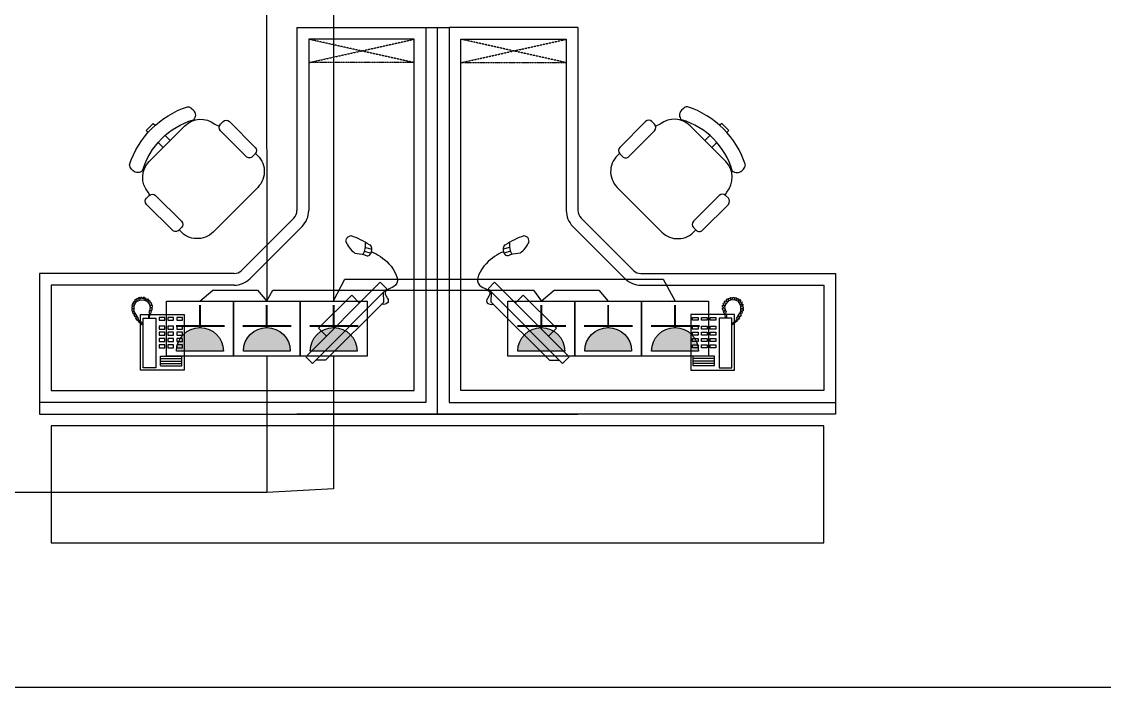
# Model space of a CAD drawing. Header units: inches. Extents: x 10 to 166961, y -47 to 131592.
# Drawn here: x 106651 to 111273, y 34892 to 37734 of the extents above; entities that cross this region are included whole.
import ezdxf

# ---------------------------------------------------------------- set-up
doc = ezdxf.new("R2010")
doc.units = ezdxf.units.IN
doc.header["$MEASUREMENT"] = 0
doc.linetypes.add('CONTINOUS', pattern=[0])
doc.linetypes.add('HIDDEN', pattern=[0.375, 0.25, -0.125])
for name, color, linetype in [('2', 2, 'Continuous'), ('6', 6, 'Continuous'), ('8', 8, 'Continuous'), ('尺寸3', 31, 'Continuous'), ('插座图', 4, 'Continuous')]:
    doc.layers.add(name, color=color, linetype=linetype)

# ---------------------------------------------------------------- blocks, each defined once
blk = doc.blocks.new('A$C127C375D')
at = {"layer": '插座图', "lineweight": -2}
blk.add_hatch(color=3, dxfattribs=at).paths.add_polyline_path([(91.7, 8.4, 1), (16.1, 8.4)])
at = {"layer": '插座图', "color": 3, "lineweight": -2}
blk.add_line((16.1, 8.4), (91.7, 8.4), dxfattribs=at)
blk.add_lwpolyline([(0, 0), (107.8, 0), (107.8, 88.6), (0, 88.6)], close=True, dxfattribs=at)
at = {"layer": '插座图', "color": 3, "lineweight": -2, "const_width": 3.2}
for points in [[(53.9, 46.2), (53.9, 82.6)], [(14.3, 48.8), (92.6, 48.8)]]:
    blk.add_lwpolyline(points, dxfattribs=at)
at = {"layer": '插座图', "color": 3, "lineweight": -2}
blk.add_arc((53.9, 8.4), 37.8, 0, 180, dxfattribs=at)

msp = doc.modelspace()

# ---------------------------------------------------------------- linework, layer by layer
at = {"color": 2}
for p, q in [((107696.2, 38005.7), (107697.2, 36541.3)), ((107981.7, 38005.7), (107982.7, 36541.3)), ((107697.2, 36305.2), (107697.2, 35723.5)), ((107982.7, 36305.2), (107982.7, 35739.5)), ((107982.7, 35739.5), (107697.2, 35723.5)), ((107697.2, 35723.5), (96040.2, 35723.5)), ((116006.4, 34892), (97121.5, 34892))]:
    msp.add_line(p, q, dxfattribs=at)
for points in [[(107982.7, 36541.3), (108030.5, 36634.5), (109389, 36634.5), (109440.7, 36539.8)], [(107411.7, 36539.8), (107466.5, 36587.5), (107658, 36587.5), (107697.2, 36539.8)], [(107697.2, 36541.3), (107723, 36588), (108836, 36588), (108869.7, 36539.8)], [(108869.2, 36539.8), (108924, 36587.5), (109115.5, 36587.5), (109154.7, 36539.8)]]:
    msp.add_lwpolyline(points, dxfattribs=at)
at = {"layer": '2', "color": 252}
for p, q in [((107826.1, 37708.5), (108376, 37708.5)), ((108376, 37708.5), (108376, 36108.5)), ((108376, 37708.5), (108476, 37708.5)), ((108426, 36058.5), (108426, 37708.5)), ((108476, 37708.5), (108476, 36108.5)), ((109025.9, 37708.5), (108476, 37708.5)), ((108376, 36108.5), (106726, 36108.5)), ((106726, 36108.5), (106726, 36058.5)), ((108476, 36108.5), (110126, 36108.5)), ((110126, 36108.5), (110126, 36058.5)), ((106726, 36058.5), (108426, 36058.5)), ((108426, 36058.5), (107826.1, 36058.5)), ((108426, 36058.5), (107826.1, 36058.5)), ((108426, 36058.5), (109025.9, 36058.5)), ((108426, 36058.5), (109025.9, 36058.5)), ((110126, 36058.5), (108426, 36058.5))]:
    msp.add_line(p, q, dxfattribs=at)
at = {"layer": '6', "color": 252}
for p, q in [((107826.1, 37708.5), (107826.1, 36927)), ((109025.9, 37708.5), (109025.9, 36927)), ((107377.1, 37362.1), (107384.1, 37355.2)), ((109474.9, 37362.1), (109467.9, 37355.2)), ((107181.6, 37269.3), (107211.8, 37299.5)), ((107191.2, 37259.7), (107181.6, 37269.3)), ((107195.3, 37136.3), (107347, 37288.8)), ((107211.8, 37299.5), (107221.5, 37289.8)), ((107474.8, 37296.5), (107494.2, 37287.4)), ((107499, 37295.3), (107510.3, 37306.7)), ((107609, 37158.1), (107499, 37268.1)), ((107537.5, 37306.7), (107647.6, 37196.6)), ((109314.5, 37306.7), (109204.4, 37196.6)), ((109243, 37158.1), (109353.1, 37268.1)), ((109353.1, 37295.3), (109341.7, 37306.7)), ((109377.2, 37296.5), (109357.8, 37287.4)), ((109656.7, 37136.3), (109505, 37288.8)), ((109640.2, 37299.5), (109630.5, 37289.8)), ((109670.4, 37269.3), (109640.2, 37299.5)), ((109660.8, 37259.7), (109670.4, 37269.3)), ((107254.8, 37196.1), (107234.1, 37216.8)), ((107264.2, 37246.8), (107284.8, 37226.3)), ((109587.8, 37246.8), (109567.2, 37226.3)), ((109597.2, 37196.1), (109617.9, 37216.8)), ((107647.6, 37169.4), (107636.2, 37158.1)), ((107648.6, 37170.6), (107650.1, 37169.5)), ((109203.4, 37170.6), (109201.9, 37169.5)), ((109204.4, 37169.4), (109215.8, 37158.1)), ((107126.4, 37097.4), (107119.4, 37104.4)), ((109725.6, 37097.4), (109732.6, 37104.4)), ((107184.1, 36980.4), (107195.5, 36991.8)), ((107197.4, 36993.5), (107190.9, 37005.4)), ((107222.7, 36991.8), (107332.7, 36881.8)), ((107658.5, 37025.9), (107467.8, 36835.3)), ((109193.5, 37025.9), (109384.2, 36835.3)), ((109629.3, 36991.8), (109519.3, 36881.8)), ((109654.6, 36993.5), (109661.1, 37005.4)), ((109667.9, 36980.4), (109656.5, 36991.8)), ((107294.1, 36843.2), (107184.1, 36953.2)), ((109557.9, 36843.2), (109667.9, 36953.2)), ((107813, 36895.2), (107589.3, 36671.5)), ((109039, 36895.2), (109262.7, 36671.5)), ((107332.7, 36854.6), (107321.3, 36843.2)), ((107327.1, 36840.2), (107323.1, 36844.9)), ((109519.3, 36854.6), (109530.7, 36843.2)), ((109524.9, 36840.2), (109528.9, 36844.9)), ((107557.5, 36658.4), (106726, 36658.4)), ((106726, 36658.4), (106726, 36108.5)), ((109294.5, 36658.4), (110126, 36658.4)), ((110126, 36658.4), (110126, 36108.5))]:
    msp.add_line(p, q, dxfattribs=at)
for centre, start, end in [((107781.1, 36927), 315, 0), ((109070.9, 36927), 180, 225), ((107557.5, 36703.4), 270, 315), ((109294.5, 36703.4), 225, 270)]:
    msp.add_arc(centre, 45, start, end, dxfattribs=at)
at = {"layer": '6', "color": 252, "extrusion": (0, 0, -1)}
for centre, major_axis, start_param, end_param in [((107478.9, 37002.6), (273.6, 273.6), 4.241936, 5.182842), ((107356.7, 37341.7), (20.4, 20.4), 4.712389, 4.726071), ((107356.7, 37341.7), (20.4, 20.4), -0.705229, 0), ((107363.7, 37334.7), (20.4, 20.4), 0, 1.570796), ((107473.6, 37007.9), (225.8, 225.8), 4.211213, 5.213565), ((107415.2, 37221), (68, 68), 4.709722, 6.166276), ((107523.9, 37293.1), (13.6, 13.6), 4.712389, 6.283185), ((107512.6, 37281.7), (13.6, 13.6), 3.141593, 4.712389), ((107634, 37183), (13.6, 13.6), 0, 1.570796), ((107590.5, 37094), (68, 68), -0.116909, 1.570796), ((107139.8, 37124.8), (20.4, 20.4), 3.141593, 3.846821), ((107139.8, 37124.8), (-20.4, 20.4), 6.269503, 6.283185), ((107263.6, 37068.5), (68, 68), 3.212044, 4.709722), ((107622.6, 37171.7), (13.6, 13.6), 1.570796, 3.141593), ((107146.8, 37117.8), (20.4, 20.4), 1.570796, 3.141593), ((107209.1, 36978.2), (13.6, 13.6), 4.712389, 6.283185), ((107197.7, 36966.8), (13.6, 13.6), 3.141593, 4.712389), ((107319.1, 36868.2), (13.6, 13.6), 0, 1.570796), ((107307.7, 36856.8), (13.6, 13.6), 1.570796, 3.141593), ((107399.8, 36903.3), (68, 68), 1.570796, 3.212044)]:
    msp.add_ellipse(centre, major_axis=major_axis, ratio=1, start_param=start_param, end_param=end_param, dxfattribs=at)
at = {"layer": '6', "color": 252}
for centre, major_axis, start_param, end_param in [((109488.3, 37334.7), (-20.4, 20.4), 0, 1.570796), ((109495.3, 37341.7), (-20.4, 20.4), -0.705229, 0), ((109373.1, 37002.6), (-273.6, 273.6), 4.241936, 5.182842), ((109495.3, 37341.7), (-20.4, 20.4), 4.712389, 4.726071), ((109328.1, 37293.1), (-13.6, 13.6), 4.712389, 6.283185), ((109436.8, 37221), (-68, 68), 4.709722, 6.166276), ((109378.4, 37007.9), (-225.8, 225.8), 4.211213, 5.213565), ((109339.4, 37281.7), (-13.6, 13.6), 3.141593, 4.712389), ((109261.5, 37094), (-68, 68), -0.116909, 1.570796), ((109218, 37183), (-13.6, 13.6), 0, 1.570796), ((109229.4, 37171.7), (-13.6, 13.6), 1.570796, 3.141593), ((109588.4, 37068.5), (-68, 68), 3.212044, 4.709722), ((109712.2, 37124.8), (20.4, 20.4), 6.269503, 6.283185), ((109712.2, 37124.8), (-20.4, 20.4), 3.141593, 3.846821), ((109705.2, 37117.8), (-20.4, 20.4), 1.570796, 3.141593), ((109642.9, 36978.2), (-13.6, 13.6), 4.712389, 6.283185), ((109654.3, 36966.8), (-13.6, 13.6), 3.141593, 4.712389), ((109532.9, 36868.2), (-13.6, 13.6), 0, 1.570796), ((109452.2, 36903.3), (-68, 68), 1.570796, 3.212044), ((109544.3, 36856.8), (-13.6, 13.6), 1.570796, 3.141593)]:
    msp.add_ellipse(centre, major_axis=major_axis, ratio=1, start_param=start_param, end_param=end_param, dxfattribs=at)
at = {"layer": '8', "color": 252, "linetype": 'HIDDEN'}
for p, q in [((107876.1, 37558.5), (108326, 37658.5)), ((108326, 37558.5), (107876.1, 37658.5)), ((108975.9, 37558.5), (108526, 37658.5)), ((108526, 37558.5), (108975.9, 37658.5)), ((108326, 37558.5), (107876.1, 37558.5)), ((108526, 37558.5), (108975.9, 37558.5))]:
    msp.add_line(p, q, dxfattribs=at)
at = {"layer": '8', "color": 252}
for p, q in [((107876.1, 37658.5), (107876.1, 36927)), ((108326, 37658.5), (107876.1, 37658.5)), ((108326, 36158.5), (108326, 37658.5)), ((108526, 36158.5), (108526, 37658.5)), ((108526, 37658.5), (108975.9, 37658.5)), ((108975.9, 37658.5), (108975.9, 36927)), ((107848.3, 36859.8), (107624.7, 36636.2)), ((109003.7, 36859.8), (109227.3, 36636.2)), ((108035.1, 36794.4), (108037.1, 36806.7)), ((108816.9, 36794.4), (108814.9, 36806.7)), ((108114.6, 36753.7), (108141.9, 36745.7)), ((108118.5, 36770.1), (108145.7, 36762.6)), ((108733.5, 36770.1), (108706.3, 36762.6)), ((108737.4, 36753.7), (108710.1, 36745.7)), ((107557.5, 36608.4), (106776, 36608.4)), ((106776, 36608.4), (106776, 36158.5)), ((109294.5, 36608.4), (110076, 36608.4)), ((110076, 36608.4), (110076, 36158.5)), ((107122.3, 36527.9), (107121.5, 36521.5)), ((107121.5, 36521.5), (107127.9, 36519.3)), ((107130.4, 36527.5), (107122.3, 36527.9)), ((107128.1, 36537.6), (107125.5, 36533.2)), ((107125.5, 36533.2), (107130.4, 36527.5)), ((107135.4, 36534.8), (107128.1, 36537.6)), ((107131.2, 36521.9), (107140.7, 36538.6)), ((107131.3, 36496.8), (107131.2, 36521.9)), ((107135.4, 36547.3), (107131.9, 36543.2)), ((107131.9, 36543.2), (107135.4, 36534.8)), ((107141.6, 36542.8), (107135.4, 36547.3)), ((107144.6, 36552.2), (107140.5, 36550.4)), ((107140.5, 36550.4), (107141.6, 36542.8)), ((107140.7, 36538.6), (107154.7, 36545.2)), ((107150.2, 36547), (107144.6, 36552.2)), ((107154.6, 36556.5), (107149.6, 36554.5)), ((107149.6, 36554.5), (107150.2, 36547)), ((107157.4, 36548.6), (107154.6, 36556.5)), ((107154.7, 36545.2), (107170.5, 36546.5)), ((107159.2, 36556), (107157.4, 36548.6)), ((107163.6, 36556.6), (107159.2, 36556)), ((107167.5, 36549.9), (107163.6, 36556.6)), ((107169.9, 36556.3), (107167.5, 36549.9)), ((107174.9, 36555.9), (107169.9, 36556.3)), ((107170.5, 36546.5), (107184.4, 36540.3)), ((107174.9, 36547.4), (107174.9, 36555.9)), ((107178.9, 36553.7), (107174.9, 36547.4)), ((107182.8, 36551.8), (107178.9, 36553.7)), ((107183.4, 36544.4), (107182.8, 36551.8)), ((107188.7, 36549.8), (107183.4, 36544.4)), ((107184.4, 36540.3), (107194.8, 36529.3)), ((107193.3, 36546.6), (107188.7, 36549.8)), ((107189.8, 36539), (107193.3, 36546.6)), ((107197.2, 36541.8), (107189.8, 36539)), ((107194.8, 36529.3), (107199.9, 36514.8)), ((107200.7, 36537.4), (107197.2, 36541.8)), ((107197.6, 36531.3), (107200.7, 36537.4)), ((107204.4, 36533.5), (107197.6, 36531.3)), ((107200.9, 36522.4), (107206.5, 36527.9)), ((107208.5, 36521.4), (107200.9, 36522.4)), ((107206.5, 36527.9), (107204.4, 36533.5)), ((107209.7, 36514.8), (107208.5, 36521.4)), ((109642.3, 36514.8), (109643.5, 36521.4)), ((109643.5, 36521.4), (109651.1, 36522.4)), ((109645.5, 36527.9), (109647.6, 36533.5)), ((109651.1, 36522.4), (109645.5, 36527.9)), ((109647.6, 36533.5), (109654.4, 36531.3)), ((109651.3, 36537.4), (109654.8, 36541.8)), ((109654.4, 36531.3), (109651.3, 36537.4)), ((109657.2, 36529.3), (109652.1, 36514.8)), ((109654.8, 36541.8), (109662.2, 36539)), ((109667.6, 36540.3), (109657.2, 36529.3)), ((109658.7, 36546.6), (109663.3, 36549.8)), ((109662.2, 36539), (109658.7, 36546.6)), ((109663.3, 36549.8), (109668.6, 36544.4)), ((109681.5, 36546.5), (109667.6, 36540.3)), ((109668.6, 36544.4), (109669.2, 36551.8)), ((109669.2, 36551.8), (109673.1, 36553.7)), ((109673.1, 36553.7), (109677.1, 36547.4)), ((109677.1, 36555.9), (109682.1, 36556.3)), ((109677.1, 36547.4), (109677.1, 36555.9)), ((109697.3, 36545.2), (109681.5, 36546.5)), ((109682.1, 36556.3), (109684.5, 36549.9)), ((109684.5, 36549.9), (109688.4, 36556.6)), ((109688.4, 36556.6), (109692.8, 36556)), ((109692.8, 36556), (109694.6, 36548.6)), ((109694.6, 36548.6), (109697.4, 36556.5)), ((109711.3, 36538.6), (109697.3, 36545.2)), ((109697.4, 36556.5), (109702.4, 36554.5)), ((109702.4, 36554.5), (109701.8, 36547)), ((109701.8, 36547), (109707.4, 36552.2)), ((109707.4, 36552.2), (109711.5, 36550.4)), ((109711.5, 36550.4), (109710.4, 36542.8)), ((109710.4, 36542.8), (109716.6, 36547.3)), ((109720.8, 36521.9), (109711.3, 36538.6)), ((109716.6, 36547.3), (109720.1, 36543.2)), ((109720.1, 36543.2), (109716.6, 36534.8)), ((109716.6, 36534.8), (109723.9, 36537.6)), ((109720.7, 36496.8), (109720.8, 36521.9)), ((109726.5, 36533.2), (109721.6, 36527.5)), ((109721.6, 36527.5), (109729.7, 36527.9)), ((109723.9, 36537.6), (109726.5, 36533.2)), ((109730.5, 36521.5), (109724.1, 36519.3)), ((109729.7, 36527.9), (109730.5, 36521.5)), ((107120.9, 36507.6), (107120.6, 36499.7)), ((107120.6, 36499.7), (107128, 36497.9)), ((107128.7, 36507.8), (107120.9, 36507.6)), ((107121.3, 36516.2), (107121, 36510.2)), ((107121, 36510.2), (107128.7, 36507.8)), ((107127.9, 36519.3), (107121.3, 36516.2)), ((107128, 36497.9), (107124.4, 36493.4)), ((107124.4, 36493.4), (107127.3, 36487)), ((107127.3, 36487), (107133.8, 36488.5)), ((107133.8, 36488.5), (107130, 36481.5)), ((107130, 36481.5), (107133.6, 36474.4)), ((107142.4, 36477.7), (107131.4, 36496.3)), ((107133.6, 36474.4), (107141.2, 36475.5)), ((107141.2, 36475.5), (107136.4, 36469.5)), ((107149, 36465.9), (107142.4, 36477.7)), ((107158, 36452.3), (107158, 36483.5)), ((107158, 36483.5), (107193.9, 36483.5)), ((107192.6, 36477.5), (107191.9, 36468.4)), ((107193.9, 36483.5), (107192.6, 36477.5)), ((107195.9, 36499.3), (107193.1, 36494.2)), ((107193.1, 36494.2), (107196.3, 36489.6)), ((107196.3, 36489.6), (107193.9, 36483.5)), ((107199.9, 36514.8), (107195.9, 36499.3)), ((107196.2, 36469.4), (107197.2, 36481.6)), ((107197.2, 36481.6), (107199.6, 36487.7)), ((107198, 36483.5), (107344, 36483.5)), ((107198.8, 36500.2), (107206.9, 36501.9)), ((107205.3, 36496.6), (107198.8, 36500.2)), ((107199.4, 36489.3), (107202.9, 36491.1)), ((107199.6, 36487.7), (107199.4, 36489.3)), ((107201.3, 36511.9), (107209.7, 36514.8)), ((107208.7, 36508.5), (107201.3, 36511.9)), ((107202.9, 36491.1), (107205.3, 36496.6)), ((107206.9, 36501.9), (107208.7, 36508.5)), ((107344, 36483.5), (107344, 36245.9)), ((109654, 36483.5), (109508, 36483.5)), ((109508, 36483.5), (109508, 36245.9)), ((109650.7, 36511.9), (109642.3, 36514.8)), ((109643.3, 36508.5), (109650.7, 36511.9)), ((109645.1, 36501.9), (109643.3, 36508.5)), ((109653.2, 36500.2), (109645.1, 36501.9)), ((109646.7, 36496.6), (109653.2, 36500.2)), ((109649.1, 36491.1), (109646.7, 36496.6)), ((109652.6, 36489.3), (109649.1, 36491.1)), ((109652.1, 36514.8), (109656.1, 36499.3)), ((109652.4, 36487.7), (109652.6, 36489.3)), ((109654.8, 36481.6), (109652.4, 36487.7)), ((109655.8, 36469.4), (109654.8, 36481.6)), ((109658.9, 36494.2), (109655.7, 36489.6)), ((109655.7, 36489.6), (109658.1, 36483.5)), ((109656.1, 36499.3), (109658.9, 36494.2)), ((109658.1, 36483.5), (109659.4, 36477.5)), ((109694, 36483.5), (109658.1, 36483.5)), ((109659.4, 36477.5), (109660.1, 36468.4)), ((109694, 36452.3), (109694, 36483.5)), ((109703, 36465.9), (109709.6, 36477.7)), ((109709.6, 36477.7), (109720.6, 36496.3)), ((109710.8, 36475.5), (109715.6, 36469.5)), ((109718.4, 36474.4), (109710.8, 36475.5)), ((109718.2, 36488.5), (109722, 36481.5)), ((109724.7, 36487), (109718.2, 36488.5)), ((109722, 36481.5), (109718.4, 36474.4)), ((109731, 36510.2), (109723.3, 36507.8)), ((109723.3, 36507.8), (109731.1, 36507.6)), ((109731.4, 36499.7), (109724, 36497.9)), ((109724, 36497.9), (109727.6, 36493.4)), ((109724.1, 36519.3), (109730.7, 36516.2)), ((109727.6, 36493.4), (109724.7, 36487)), ((109730.7, 36516.2), (109731, 36510.2)), ((109731.1, 36507.6), (109731.4, 36499.7)), ((107136.4, 36469.5), (107138.3, 36465.1)), ((107138.3, 36465.1), (107142, 36466.4)), ((107142, 36466.4), (107139.1, 36463.5)), ((107139.1, 36463.5), (107140.5, 36460.7)), ((107140.5, 36460.7), (107145.4, 36460.8)), ((107145.4, 36460.8), (107147.1, 36457.7)), ((107145.7, 36464.2), (107149, 36465.9)), ((107148.2, 36463.6), (107145.7, 36464.2)), ((107147.1, 36457.7), (107149.3, 36453.2)), ((107148.9, 36461.5), (107148.2, 36463.6)), ((107152.4, 36456.1), (107148.9, 36461.5)), ((107149.3, 36453.2), (107168.7, 36437.3)), ((107168.7, 36444.9), (107152.4, 36456.1)), ((107158, 36245.9), (107158, 36446.1)), ((107168.7, 36255.6), (107168.7, 36468.4)), ((107168.7, 36468.4), (107223.6, 36468.4)), ((107196.1, 36468.4), (107196.2, 36469.4)), ((107223.6, 36468.4), (107223.6, 36255.6)), ((107237.9, 36471.3), (107237.9, 36459.2)), ((107262.1, 36471.3), (107237.9, 36471.3)), ((107237.9, 36459.2), (107262.1, 36459.2)), ((107237.9, 36433.4), (107237.9, 36421.3)), ((107262.1, 36433.4), (107237.9, 36433.4)), ((107262.1, 36459.2), (107262.1, 36471.3)), ((107262.1, 36421.3), (107262.1, 36433.4)), ((107274.8, 36471.3), (107274.8, 36459.2)), ((107299.1, 36471.3), (107274.8, 36471.3)), ((107274.8, 36459.2), (107299.1, 36459.2)), ((107274.8, 36433.4), (107274.8, 36421.3)), ((107299.1, 36433.4), (107274.8, 36433.4)), ((107299.1, 36459.2), (107299.1, 36471.3)), ((107299.1, 36421.3), (107299.1, 36433.4)), ((107312.9, 36471.3), (107312.9, 36459.2)), ((107337.1, 36471.3), (107312.9, 36471.3)), ((107312.9, 36459.2), (107337.1, 36459.2)), ((107312.9, 36433.4), (107312.9, 36421.3)), ((107337.1, 36433.4), (107312.9, 36433.4)), ((107337.1, 36459.2), (107337.1, 36471.3)), ((107337.1, 36421.3), (107337.1, 36433.4)), ((109514.9, 36459.2), (109514.9, 36471.3)), ((109514.9, 36471.3), (109539.1, 36471.3)), ((109539.1, 36459.2), (109514.9, 36459.2)), ((109514.9, 36421.3), (109514.9, 36433.4)), ((109514.9, 36433.4), (109539.1, 36433.4)), ((109539.1, 36471.3), (109539.1, 36459.2)), ((109539.1, 36433.4), (109539.1, 36421.3)), ((109552.9, 36459.2), (109552.9, 36471.3)), ((109552.9, 36471.3), (109577.2, 36471.3)), ((109577.2, 36459.2), (109552.9, 36459.2)), ((109552.9, 36421.3), (109552.9, 36433.4)), ((109552.9, 36433.4), (109577.2, 36433.4)), ((109577.2, 36471.3), (109577.2, 36459.2)), ((109577.2, 36433.4), (109577.2, 36421.3)), ((109589.9, 36459.2), (109589.9, 36471.3)), ((109589.9, 36471.3), (109614.1, 36471.3)), ((109614.1, 36459.2), (109589.9, 36459.2)), ((109589.9, 36421.3), (109589.9, 36433.4)), ((109589.9, 36433.4), (109614.1, 36433.4)), ((109614.1, 36471.3), (109614.1, 36459.2)), ((109614.1, 36433.4), (109614.1, 36421.3)), ((109683.3, 36468.4), (109628.4, 36468.4)), ((109628.4, 36468.4), (109628.4, 36255.6)), ((109655.9, 36468.4), (109655.8, 36469.4)), ((109683.3, 36255.6), (109683.3, 36468.4)), ((109683.3, 36444.9), (109699.6, 36456.1)), ((109702.7, 36453.2), (109683.3, 36437.3)), ((109694, 36245.9), (109694, 36446.1)), ((109699.6, 36456.1), (109703.1, 36461.5)), ((109704.9, 36457.7), (109702.7, 36453.2)), ((109706.3, 36464.2), (109703, 36465.9)), ((109703.1, 36461.5), (109703.8, 36463.6)), ((109703.8, 36463.6), (109706.3, 36464.2)), ((109706.6, 36460.8), (109704.9, 36457.7)), ((109711.5, 36460.7), (109706.6, 36460.8)), ((109710, 36466.4), (109712.9, 36463.5)), ((109713.7, 36465.1), (109710, 36466.4)), ((109712.9, 36463.5), (109711.5, 36460.7)), ((109715.6, 36469.5), (109713.7, 36465.1)), ((107237.9, 36421.3), (107262.1, 36421.3)), ((107237.9, 36408), (107237.9, 36395.9)), ((107262.1, 36408), (107237.9, 36408)), ((107237.9, 36395.9), (107262.1, 36395.9)), ((107262.1, 36395.9), (107262.1, 36408)), ((107274.8, 36421.3), (107299.1, 36421.3)), ((107274.8, 36408), (107274.8, 36395.9)), ((107299.1, 36408), (107274.8, 36408)), ((107274.8, 36395.9), (107299.1, 36395.9)), ((107299.1, 36395.9), (107299.1, 36408)), ((107312.9, 36421.3), (107337.1, 36421.3)), ((107312.9, 36408), (107312.9, 36395.9)), ((107337.1, 36408), (107312.9, 36408)), ((107312.9, 36395.9), (107337.1, 36395.9)), ((107337.1, 36395.9), (107337.1, 36408)), ((109539.1, 36421.3), (109514.9, 36421.3)), ((109514.9, 36395.9), (109514.9, 36408)), ((109514.9, 36408), (109539.1, 36408)), ((109539.1, 36395.9), (109514.9, 36395.9)), ((109539.1, 36408), (109539.1, 36395.9)), ((109577.2, 36421.3), (109552.9, 36421.3)), ((109552.9, 36395.9), (109552.9, 36408)), ((109552.9, 36408), (109577.2, 36408)), ((109577.2, 36395.9), (109552.9, 36395.9)), ((109577.2, 36408), (109577.2, 36395.9)), ((109614.1, 36421.3), (109589.9, 36421.3)), ((109589.9, 36395.9), (109589.9, 36408)), ((109589.9, 36408), (109614.1, 36408)), ((109614.1, 36395.9), (109589.9, 36395.9)), ((109614.1, 36408), (109614.1, 36395.9)), ((107237.9, 36380.9), (107237.9, 36368.8)), ((107262.1, 36380.9), (107237.9, 36380.9)), ((107237.9, 36368.8), (107262.1, 36368.8)), ((107237.9, 36353.5), (107237.9, 36341.4)), ((107262.1, 36353.5), (107237.9, 36353.5)), ((107237.9, 36341.4), (107262.1, 36341.4)), ((107262.1, 36368.8), (107262.1, 36380.9)), ((107262.1, 36341.4), (107262.1, 36353.5)), ((107274.8, 36380.9), (107274.8, 36368.8)), ((107299.1, 36380.9), (107274.8, 36380.9)), ((107274.8, 36368.8), (107299.1, 36368.8)), ((107274.8, 36353.5), (107274.8, 36341.4)), ((107299.1, 36353.5), (107274.8, 36353.5)), ((107274.8, 36341.4), (107299.1, 36341.4)), ((107299.1, 36368.8), (107299.1, 36380.9)), ((107299.1, 36341.4), (107299.1, 36353.5)), ((107312.9, 36380.9), (107312.9, 36368.8)), ((107337.1, 36380.9), (107312.9, 36380.9)), ((107312.9, 36368.8), (107337.1, 36368.8)), ((107312.9, 36353.5), (107312.9, 36341.4)), ((107337.1, 36353.5), (107312.9, 36353.5)), ((107312.9, 36341.4), (107337.1, 36341.4)), ((107337.1, 36368.8), (107337.1, 36380.9)), ((107337.1, 36341.4), (107337.1, 36353.5)), ((109514.9, 36368.8), (109514.9, 36380.9)), ((109514.9, 36380.9), (109539.1, 36380.9)), ((109539.1, 36368.8), (109514.9, 36368.8)), ((109514.9, 36341.4), (109514.9, 36353.5)), ((109514.9, 36353.5), (109539.1, 36353.5)), ((109539.1, 36341.4), (109514.9, 36341.4)), ((109539.1, 36380.9), (109539.1, 36368.8)), ((109539.1, 36353.5), (109539.1, 36341.4)), ((109552.9, 36368.8), (109552.9, 36380.9)), ((109552.9, 36380.9), (109577.2, 36380.9)), ((109577.2, 36368.8), (109552.9, 36368.8)), ((109552.9, 36341.4), (109552.9, 36353.5)), ((109552.9, 36353.5), (109577.2, 36353.5)), ((109577.2, 36341.4), (109552.9, 36341.4)), ((109577.2, 36380.9), (109577.2, 36368.8)), ((109577.2, 36353.5), (109577.2, 36341.4)), ((109589.9, 36368.8), (109589.9, 36380.9)), ((109589.9, 36380.9), (109614.1, 36380.9)), ((109614.1, 36368.8), (109589.9, 36368.8)), ((109589.9, 36341.4), (109589.9, 36353.5)), ((109589.9, 36353.5), (109614.1, 36353.5)), ((109614.1, 36341.4), (109589.9, 36341.4)), ((109614.1, 36380.9), (109614.1, 36368.8)), ((109614.1, 36353.5), (109614.1, 36341.4)), ((107242.9, 36265.2), (107242.9, 36305)), ((107242.9, 36305), (107334.4, 36305)), ((107242.9, 36295), (107334.4, 36295)), ((107334.4, 36265), (107334.4, 36305)), ((109517.6, 36265), (109517.6, 36305)), ((109609.1, 36305), (109517.6, 36305)), ((109609.1, 36295), (109517.6, 36295)), ((109609.1, 36265.2), (109609.1, 36305)), ((107344, 36245.9), (107158, 36245.9)), ((107223.6, 36255.6), (107168.7, 36255.6)), ((107242.9, 36285), (107334.4, 36285)), ((107242.9, 36275), (107334.4, 36275)), ((107242.9, 36265), (107334.4, 36265)), ((109508, 36245.9), (109694, 36245.9)), ((109609.1, 36285), (109517.6, 36285)), ((109609.1, 36275), (109517.6, 36275)), ((109609.1, 36265), (109517.6, 36265)), ((109628.4, 36255.6), (109683.3, 36255.6)), ((106776, 36158.5), (108326, 36158.5)), ((110076, 36158.5), (108526, 36158.5))]:
    msp.add_line(p, q, dxfattribs=at)
at = {"layer": '8', "color": 252, "linetype": 'CONTINOUS'}
for p, q in [((108181.9, 36620.8), (107863.7, 36302.6)), ((108210.2, 36592.5), (108181.9, 36620.8)), ((108641.8, 36592.5), (108670.1, 36620.8)), ((108670.1, 36620.8), (108988.3, 36302.6)), ((107892, 36274.3), (108210.2, 36592.5)), ((108196.4, 36536.4), (108196, 36578.4)), ((108960, 36274.3), (108641.8, 36592.5)), ((108655.6, 36536.4), (108656, 36578.4)), ((107918.2, 36424.7), (108059.8, 36566.3)), ((108196.4, 36536.4), (107948.1, 36288.1)), ((108059.8, 36566.3), (108093.6, 36532.5)), ((108655.6, 36536.4), (108903.9, 36288.1)), ((108792.2, 36566.3), (108758.4, 36532.5)), ((108933.8, 36424.7), (108792.2, 36566.3)), ((107952, 36390.9), (107918.2, 36424.7)), ((108900, 36390.9), (108933.8, 36424.7)), ((107863.7, 36302.6), (107892, 36274.3)), ((108988.3, 36302.6), (108960, 36274.3)), ((107948.1, 36288.1), (107906.1, 36288.5)), ((108903.9, 36288.1), (108945.9, 36288.5))]:
    msp.add_line(p, q, dxfattribs=at)
at = {"layer": '8', "color": 252}
for centre, radius, start, end in [((107781.1, 36927), 95, 315, 0), ((109070.9, 36927), 95, 180, 225), ((108057.9, 36795.3), 23.8, 90.9077, 151.3573), ((107949.7, 36496.9), 339.7, 56.8405, 71.4968), ((108902.3, 36496.9), 339.7, 108.5032, 123.1595), ((108794.1, 36795.3), 23.8, 28.6427, 89.0923), ((108139.3, 36836.4), 112.4, 201.9726, 233.813), ((108029.3, 36782.4), 90, 332.1838, 3.6951), ((108127.6, 36765.2), 18, 5.5517, 63.6715), ((108104.4, 36762.9), 41.2, 322.7503, 5.5517), ((108747.6, 36762.9), 41.2, 174.4483, 217.2497), ((108724.4, 36765.2), 18, 116.3285, 174.4483), ((108822.7, 36782.4), 90, 176.3049, 207.8162), ((108712.7, 36836.4), 112.4, 306.187, 338.0274), ((107557.5, 36703.4), 95, 270, 315), ((109294.5, 36703.4), 95, 225, 270)]:
    msp.add_arc(centre, radius, start, end, dxfattribs=at)
for points, knots in [([(108073, 36745.7), (108085.9, 36741.2), (108102.1, 36745), (108121.7, 36734.8), (108130.7, 36732.8), (108137.8, 36737.8), (108138.8, 36740.2)], [0, 0, 0, 0, 61.392948, 66.317377, 85.526749, 97.068118, 97.068118, 97.068118, 97.068118]), ([(108145.6, 36751.7), (108170.2, 36738.9), (108221.3, 36712.2), (108284.3, 36601.9), (108177.5, 36586.6), (108230.7, 36536.8), (108199, 36525.6), (108187.1, 36527)], [0, 0, 0, 0, 89.180996, 185.391702, 247.379604, 284.879604, 301.833056, 301.833056, 301.833056, 301.833056]), ([(108706.4, 36751.7), (108681.8, 36738.9), (108630.7, 36712.2), (108567.7, 36601.9), (108674.5, 36586.6), (108621.3, 36536.8), (108653, 36525.6), (108664.9, 36527)], [0, 0, 0, 0, 89.180996, 185.391702, 247.379604, 284.879604, 301.833056, 301.833056, 301.833056, 301.833056]), ([(108779, 36745.7), (108766.1, 36741.2), (108749.9, 36745), (108730.3, 36734.8), (108721.4, 36732.8), (108714.2, 36737.8), (108713.2, 36740.2)], [0, 0, 0, 0, 61.392948, 66.317377, 85.526749, 97.068118, 97.068118, 97.068118, 97.068118])]:
    msp.add_open_spline(points, degree=3, knots=knots, dxfattribs=at)
at = {"layer": '尺寸3', "color": 252}
for p, q in [((110076, 36008.5), (106776, 36008.5)), ((106776, 36008.5), (106776, 35508.5)), ((110076, 35508.5), (110076, 36008.5)), ((106776, 35508.5), (107276, 35508.5)), ((107276, 35508.5), (107276, 35508.5)), ((107276, 35508.5), (109576, 35508.5)), ((109576, 35508.5), (109576, 35508.5)), ((109576, 35508.5), (110076, 35508.5))]:
    msp.add_line(p, q, dxfattribs=at)

# ---------------------------------------------------------------- block references
at = {"layer": '插座图', "color": 0, "extrusion": (0, 0, -1), "xscale": 2.647941328235902, "yscale": 2.647941328417801, "zscale": -2.647941328421054}
for p in [(-107554.5, 36305.2), (-107840, 36305.2), (-108125.5, 36305.2), (-109012, 36305.2), (-109297.5, 36305.2), (-109583, 36305.2)]:
    msp.add_blockref('A$C127C375D', p, dxfattribs=at)

doc.saveas('drawing.dxf')
